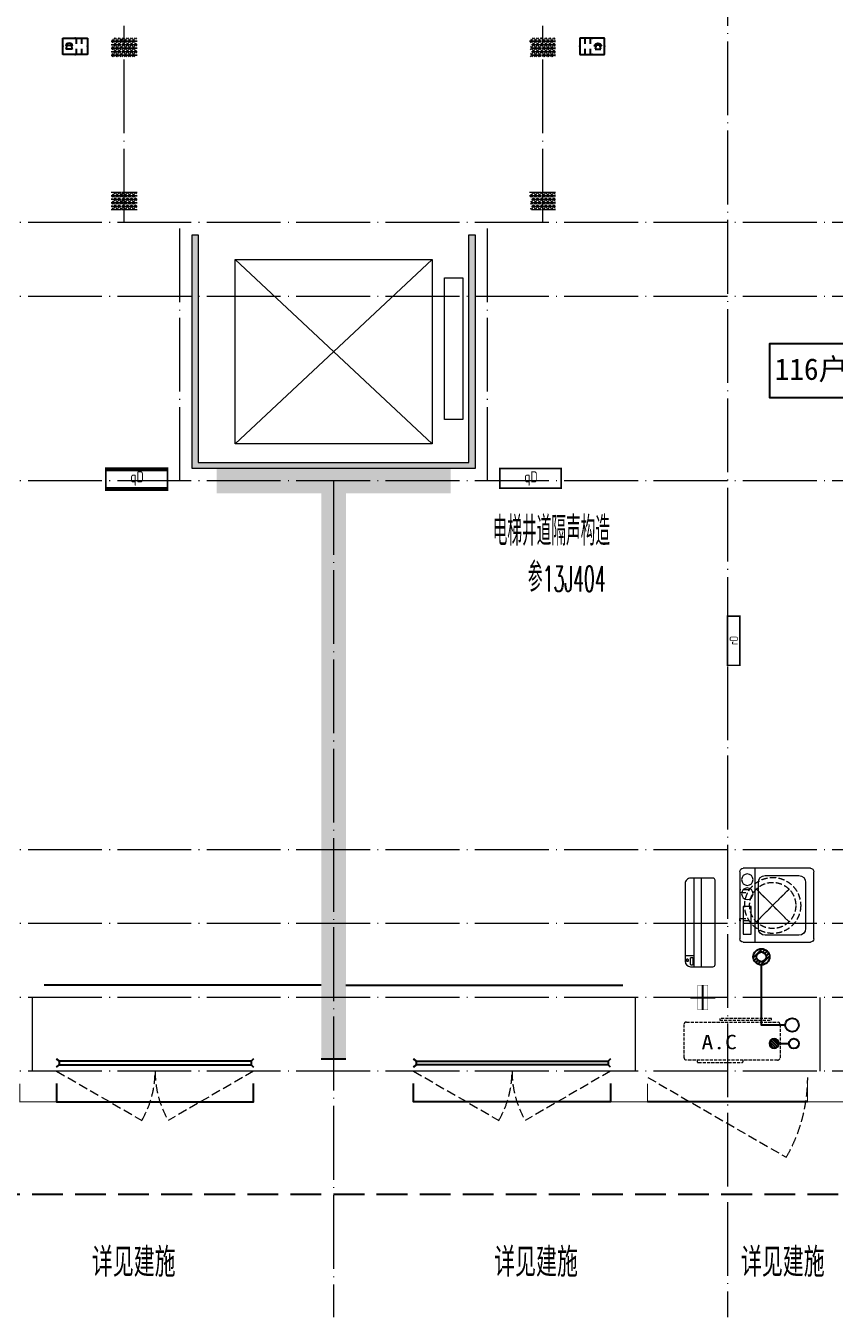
# Model space of a CAD drawing. Extents: x -518115 to 790560, y -210384 to 1628073.
# Drawn here: x 430617 to 437183, y 670657 to 681157 of the extents above; entities that cross this region are included whole.
import ezdxf
from ezdxf.enums import TextEntityAlignment as Align

# ---------------------------------------------------------------- set-up
doc = ezdxf.new("R2010")
doc.units = 0
doc.header["$LTSCALE"] = 1000
doc.header["$MEASUREMENT"] = 0
for name, pattern in [('$1$DASH', [0.35, 0.25, -0.1]), ('DASH', [0.35, 0.25, -0.1]), ('DOTE', [2.4200000000000004, 2, -0.2, 0.02, -0.2])]:
    doc.linetypes.add(name, pattern=pattern)
for name, color, linetype in [('3-栏杆1', 135, 'Continuous'), ('3.5方案汇报，与郭总、侯月琴确定户型_t8$0$2020.03.04 -1安徽标准化洋房户型(UA）_t8_t8$0$看线', 154, 'Continuous'), ('EQUIP-安防', 3, 'Continuous'), ('EQUIP_地漏', 7, 'Continuous'), ('PUB_TEXT', 4, 'Continuous'), ('VPIPE-凝结', 150, 'Continuous'), ('VPIPE-废水', 31, 'Continuous'), ('保温', 6, 'Continuous'), ('卫生间', 6, 'Continuous'), ('机电标识类', 1, 'Continuous'), ('看线', 251, 'Continuous')]:
    doc.layers.add(name, color=color, linetype=linetype)
for name, color, linetype, lineweight in [('3.5方案汇报，与郭总、侯月琴确定户型_t8$0$STAIR', 2, 'Continuous', 18), ('DOTE', 19, 'DOTE', 9), ('EQUIP-消防', 3, 'Continuous', 20), ('LVTRY', 1, 'Continuous', 13), ('WINDOW', 144, 'Continuous', 15), ('填充', 251, 'Continuous', 5), ('平面-空调室内机', 176, 'Continuous', 9), ('平面-空调预留孔', 173, 'Continuous', 15), ('空调', 76, 'Continuous', 13), ('粉刷', 251, 'Continuous', 9)]:
    doc.layers.add(name, color=color, linetype=linetype, lineweight=lineweight)
doc.styles.add('_TCH_AXIS', font='COMPLEX', dxfattribs={"bigfont": 'GBCBIG'})
doc.styles.add('_TCH_DIM', font='SIMPLEX.shx', dxfattribs={"width": 0.7, "bigfont": 'GBCBIG.shx'})
doc.styles.add('_TEL_DIM', font='SIMPLEX', dxfattribs={"width": 0.8, "height": 3.5, "bigfont": 'HZTXT'})
doc.styles.add('房间名称', font='TSSDENG', dxfattribs={"width": 0.8, "bigfont": 'HZTXT'})
doc.styles.add('黑体', font='')
doc.styles.get('黑体').set_extended_font_data('SimHei')
pattern_1 = [(90, (0, 0), (-16.49778, 1.010197673501861e-15), [9.525, -19.05]), (210, (0, 0), (8.248889999999996, -14.28749658604684), [9.525, -19.05]), (150, (5.83238038093927e-16, 9.525), (-8.248890000000003, -14.28749658604684), [9.525, -19.05])]

# ---------------------------------------------------------------- blocks, each defined once
blk = doc.blocks.new('$equip$00002628')
at = {"linetype": 'Continuous'}
for p, q in [((-0.624999999998181, 0.4150000000045111), (0.625000000001819, 0.4150000000045111)), ((-0.624999999998181, -0.4150000000045111), (-0.624999999998181, 0.4150000000045111)), ((-0.4717313354612998, 0.009603462141967611), (-0.4090194958534994, 0.009603462141967611)), ((-0.4457289298279647, -0.1375965378647379), (-0.3945289298262651, 0.05760346212991863)), ((-0.3945289298262651, 0.05760346212991863), (-0.3945289298262651, 0.05760346212991863)), ((-0.3945289298262651, 0.05760346212991863), (-0.2057289298081741, 0.05760346212991863)), ((-0.2057289298081741, 0.05760346212991863), (-0.1545289298064745, -0.1375965378647379)), ((-0.1912383637663879, 0.009603462141967611), (-0.1285265242022433, 0.009603462141967611)), ((0.07074779736467462, 0.1292446097322681), (0.07074779736467462, 0.4150000000045111)), ((0.3500291924156045, 0.1292446097322681), (0.3500291924156045, 0.4150000000045111)), ((0.625000000001819, 0.4150000000045111), (0.625000000001819, -0.4150000000045111)), ((0.625000000001819, -0.4150000000045111), (-0.624999999998181, -0.4150000000045111)), ((-0.1545289298064745, -0.1375965378647379), (-0.4457289298279647, -0.1375965378647379)), ((0.07074779736467462, -0.4150000000045111), (0.07074779736467462, -0.1292446097468201)), ((0.3500291924156045, -0.4150000000045111), (0.3500291924156045, -0.1292446097468201))]:
    blk.add_line(p, q, dxfattribs=at)
at = {"const_width": 0.05}
blk.add_lwpolyline([(-0.624999999998181, 0.4150000000045111), (0.625000000001819, 0.4150000000045111), (0.625000000001819, -0.4150000000045111), (-0.624999999998181, -0.4150000000045111), (-0.624999999998181, 0.4150000000045111), (0.625000000001819, 0.4150000000045111)], dxfattribs=at)
at = {"linetype": 'Continuous'}
blk.add_arc((-0.3001289298244956, -0.01143547351603047), 0.1728873113639825, 6.989740462788838, 173.0102595372112, dxfattribs=at)
for p in [(-0.624999999998181, 0), (1.818989403545856e-12, 0.4150000000045111), (1.818989403545856e-12, -0.4150000000045111), (0.625000000001819, -3.637978807091713e-12)]:
    blk.add_point(p)
at = {"color": 7, "style": '_TEL_DIM', "flags": 1}
blk.add_attdef('A', text='', height=2.5e-05, dxfattribs=at).set_placement((1.818989403545856e-12, 0), align=Align.MIDDLE_CENTER)
blk = doc.blocks.new('GDGRDGDRGDFD')
at = {"layer": 'EQUIP-消防', "const_width": 12.82051282052028}
blk.add_lwpolyline([(136866.5605577994, 335507.811971089), (136366.5605577994, 335507.8119710906), (136366.5605577991, 335347.8119710904), (136866.5605577991, 335347.8119710888)], close=True, dxfattribs=at)
at = {"layer": 'PUB_TEXT', "color": 7, "true_color": 0xffffff, "style": '房间名称', "width": 0.8}
blk.add_text('qD', height=90, dxfattribs=at).set_placement((136565.0499633249, 335395.5346836653))
blk = doc.blocks.new('FSFSFSFSEG')
at = {"layer": 'EQUIP-消防', "const_width": 12.82051282052028}
blk.add_lwpolyline([(136866.5605577994, 335152.5449090759), (136466.5605577994, 335152.5449090774), (136466.5605577991, 335052.5449090772), (136866.5605577991, 335052.5449090757)], close=True, dxfattribs=at)
at = {"layer": 'PUB_TEXT', "color": 7, "true_color": 0xffffff, "style": '房间名称', "width": 0.8}
blk.add_text('rD', height=64.8, dxfattribs=at).set_placement((136633.7425204425, 335069.0046025831))
blk = doc.blocks.new('GHFHFHTFHCSDCS')
blk.add_blockref('GDGRDGDRGDFD', (294900.0178471453, 33215.91286097257))
for name, p, rotation in [('GDGRDGDRGDFD', (298100.9974941605, 33215.50885790785), 0.0001673532306091649), ('FSFSFSFSEG', (771469.123604604, 230657.164233585), 89.99999999297357)]:
    blk.add_blockref(name, p, dxfattribs=dict(rotation=rotation))
at = {"layer": 'EQUIP-安防', "yscale": 160, "zscale": 160}
for p, xscale in [((431016.5794559291, 372157.3248316564), 160), ((435216.5779590498, 372157.3248316564), -160)]:
    blk.add_blockref('$equip$00002628', p, dxfattribs=dict(at, xscale=xscale))
blk = doc.blocks.new('gsergvr')
at = {"layer": '平面-空调预留孔', "linetype": 'DASH', "ltscale": 0.1}
for p, q in [((34075.40689820799, 17176.21177392045), (34075.40689820799, 17166.21177392045)), ((34085.40689820799, 17156.21177392045), (34438.2425664645, 17156.21177392045)), ((34448.2425664645, 17166.21177392045), (34448.2425664645, 17176.21177392045))]:
    blk.add_line(p, q, dxfattribs=at)
blk.add_lwpolyline([(34728.55383313683, 17176.21177392068), (33988.55383313683, 17176.21177392045, -0.414213562373517), (33968.55383313683, 17196.21177392045), (33968.5538331373, 17466.21177392045, -0.414213562372746), (33988.5538331373, 17486.21177392045), (34728.55383313636, 17486.21177392045, -0.4142135623727947), (34748.55383313636, 17466.21177392045), (34748.55383313683, 17196.21177392091, -0.4142135623733224)], format="xyb", close=True, dxfattribs=at)
blk.add_lwpolyline([(34679.34183939642, 17515.32109233934), (34259.5236940319, 17515.32109233934), (34259.5236940319, 17500.20703668251), (34679.34183939642, 17500.20703668251)], close=True, dxfattribs=at)
for centre, start, end in [((34085.40689820799, 17166.21177392045), 180, 270), ((34438.2425664645, 17166.21177392045), 270, 0)]:
    blk.add_arc(centre, 10, start, end, dxfattribs=at)
at = {"layer": '平面-空调预留孔', "color": 251, "linetype": 'DASH', "ltscale": 0.1, "true_color": 0x636466, "style": '黑体', "width": 1.2}
blk.add_text('A.C', height=117.045, dxfattribs=at).set_placement((34110.94965887904, 17264.83656359856))
blk = doc.blocks.new('rtyryrtyeeretee')
at = {"layer": '平面-空调预留孔'}
blk.add_blockref('gsergvr', (635673.4605407391, 326705.7952499206), dxfattribs=at)
blk = doc.blocks.new('GDGDRGDGDRGDR')
blk.add_blockref('rtyryrtyeeretee', (-233678.2818722759, 97240.07148382417))
blk = doc.blocks.new('dnfhfn')
at = {"linetype": '$1$DASH', "ltscale": 0.2}
for p, q in [((101.8984962723892, 495.000031470118, -2.359636360997379e-09), (121.8984962723892, 495.000031470118, -2.359636360997379e-09)), ((101.8984962723892, 417.1853479389541, -2.359636360997379e-09), (101.8984962723892, 495.000031470118, -2.359636360997379e-09)), ((121.8984962723892, 495.000031470118, -2.359636360997379e-09), (121.8984962723892, 429.0058331504954, -2.359636360997379e-09)), ((353.1017998967993, 495.000031470118, -2.359636360997379e-09), (333.1017998967993, 495.000031470118, -2.359636360997379e-09)), ((333.1017998967993, 495.000031470118, -2.359636360997379e-09), (333.1017998967993, 429.0058331504954, -2.359636360997379e-09)), ((353.1017998967993, 417.1853479389541, -2.359636360997379e-09), (353.1017998967993, 495.000031470118, -2.359636360997379e-09))]:
    blk.add_line(p, q, dxfattribs=at)
at = {"linetype": '$1$DASH', "ltscale": 0.2, "elevation": -2.359636360997379e-09}
for points in [[(94.91774319857359, 360.0825529289432), (94.91774319857359, 360.0825529289432), (360.0827860850841, 94.91750992601737), (360.0827860850841, 94.91750992601737)], [(360.0827861726284, 360.0825529010035), (94.91774310916662, 94.91750995395705), (94.91774310916662, 94.91750995395705), (360.0827861726284, 360.0825529010035)]]:
    blk.add_lwpolyline(points, close=True, dxfattribs=at)
at = {"linetype": '$1$DASH', "ltscale": 0.2}
for radius in [227.5000000426377, 187.5000000426377]:
    blk.add_circle((227.5002646408975, 227.5000314274803, -2.359636360997379e-09), radius, dxfattribs=at)
blk = doc.blocks.new('$TwtSys$00000543')
for p, q in [((-93.61191613507253, -8.532828222891112), (8.532828222720127, 93.61191613524352)), ((-8.532828222720127, -93.61191613524352), (93.6119161354145, 8.532828222891112)), ((12.46562189858378, 55.00516585458899), (41.70321270589193, 84.24275666206813)), ((39.88082245889382, 39.88082245889382), (66.46803743171768, 66.46803743154669)), ((55.00516585475998, 12.46562189841279), (84.24275666206813, 41.70321270589193)), ((-84.24275666206813, -41.70321270589193), (-55.00516585475998, -12.46562189841279)), ((-66.46803743308556, -66.46803743308556), (-39.88082245889382, -39.88082245889382)), ((-41.70321270589193, -84.24275666206813), (-12.46562189824181, -55.00516585458899))]:
    blk.add_line(p, q)
for radius in [94, 56.4]:
    blk.add_circle((0, 0), radius)
blk = doc.blocks.new('RECTANG')
for p, q in [((1.00000000000004, 1.00000000000004), (0, 1.00000000000004)), ((0, 1.00000000000004), (0, 0)), ((1.00000000000004, 0), (1.00000000000004, 1.00000000000004)), ((0, 0), (1.00000000000004, 0))]:
    blk.add_line(p, q)
blk = doc.blocks.new('洗衣机')
at = {"layer": 'LVTRY'}
for p, q in [((3790993.746954995, 243444.5237557961), (3790993.746954995, 242899.1124234381)), ((3791567.361739737, 243472.1311109139), (3791020.978428917, 243472.1311109139)), ((3791116.547650196, 243472.1311109139), (3791116.547650196, 242871.5050683203)), ((3791198.977629842, 243412.6941587822), (3791474.884451542, 243412.6941587822)), ((3791594.59321366, 242899.1124234381), (3791594.59321366, 243444.5237557961)), ((3791145.054954439, 242982.4807401235), (3791145.054954439, 243358.0271784722)), ((3791528.807126945, 243358.0271784722), (3791528.807126945, 242982.4807401235)), ((3791020.978428917, 242871.5050683203), (3791567.361739737, 242871.5050683203)), ((3791474.884451542, 242927.8137598135), (3791198.977629842, 242927.8137598135))]:
    blk.add_line(p, q, dxfattribs=at)
at = {"layer": 'LVTRY', "extrusion": (0, 0, -1)}
for centre, major_axis, ratio, start_param, end_param in [((3791020.978428917, 243444.5237557961), (-1.908531711022078e-08, 27.60735511779785), 0.9863847444471043, -1.570796326112996, 7.008549296472211e-10), ((3791055.147302595, 243379.8474220779), (-1.532403957494624e-08, 46.92390957762836), 0.9863847444493448, 3.141592653920872, 9.424777961100459), ((3791198.977629842, 243358.0271784722), (4.764609934498854e-09, 54.66698031005217), 0.9863847444472746, 4.712388980298719, 6.283185307091227), ((3791474.884451542, 243358.0271784722), (-4.76474120185596e-09, 54.66698031005217), 0.9863847444472746, 8.836242848531128e-11, 1.57079632688087), ((3791567.361739737, 243444.5237557961), (-5.264563262736361e-09, 27.60735511779785), 0.9863847444471043, 1.933262439024475e-10, 1.570796326982994), ((3791055.147302595, 243265.6659087724), (-1.532403957494624e-08, 46.92390957762836), 0.9863847444493448, 3.141592653920872, 9.424777961100459), ((3791198.977629842, 242982.4807401235), (-6.265914279833452e-09, 54.66698031005218), 0.9863847444472746, 3.141592653705994, 4.712388980497749), ((3791474.884451542, 242982.4807401235), (6.265651745155644e-09, 54.66698031005217), 0.986384744447275, 1.570796326681842, 3.141592653473596), ((3791020.978428917, 242899.1124234381), (1.908525212675288e-08, 27.60735511779785), 0.9863847444471043, 3.14159265288894, 4.712388979702792), ((3791567.361739737, 242899.1124234381), (5.264433297526799e-09, 27.60735511779784), 0.9863847444471044, 1.570796326606803, 3.141592653396471)]:
    blk.add_ellipse(centre, major_axis=major_axis, ratio=ratio, start_param=start_param, end_param=end_param, dxfattribs=at)
at = {"layer": 'LVTRY', "xscale": 63.25620569481588, "yscale": 224.5369532744355, "zscale": 64.12934308941763, "rotation": 180}
blk.add_blockref('RECTANG', (3791085.200501846, 243162.4333077016), dxfattribs=at)
blk = doc.blocks.new('$TwtSys$00000141')
at = {"color": 1}
for p, q in [((-47.09803151780761, 3.836055847277748), (-5.041545145413693, 45.89254221967349)), ((-47.09803151780761, 3.836055847277748), (-5.041545145413693, 45.89254221967349)), ((-43.60958444554853, -17.52724007043071), (17.52724007042889, 43.60958444554853)), ((-43.60958444554853, -17.52724007043071), (17.52724007042889, 43.60958444554853)), ((-33.23401871576607, -33.23401871577153), (33.23401871576607, 33.23401871576425)), ((-33.23401871576607, -33.23401871576971), (33.23401871576607, 33.23401871576425)), ((-16.17805684451741, -43.53063328177632), (43.79137317708955, 16.43879673983065)), ((-16.17805684451741, -43.53063328177632), (43.79137317708955, 16.43879673983247)), ((5.715553844029273, -46.12975947626182), (46.12974035062325, -5.715572969671484)), ((5.715553844029273, -46.12975947626182), (46.12974035062325, -5.715572969671484))]:
    blk.add_line(p, q, dxfattribs=at)
blk.add_circle((0, -1.818989403545856e-12), 47, dxfattribs=at)
blk.add_circle((0, -1.818989403545856e-12), 47, dxfattribs=at)
blk = doc.blocks.new('ASDFSD')
at = {"layer": '3-栏杆1', "color": 5}
for p, q in [((681762.5879415963, 334937.5442401596), (681742.3193111992, 334955.3318184742)), ((681742.3193111992, 334955.3318184742), (681762.5879414161, 334937.5442403179)), ((683322.0506668226, 334937.5442278689), (683342.3192972196, 334955.3318061834)), ((683342.3192972196, 334955.3318061834), (683322.0506670028, 334937.5442280272)), ((681742.3193347491, 334888.4150854239), (681762.5879414133, 334908.2619604596)), ((681762.5879414161, 334937.5442403179), (681762.5879414133, 334908.2619604596)), ((683322.0506670028, 334937.4781505512), (681762.5879414163, 334937.5226424761)), ((681762.5879414135, 334908.2403724216), (683322.0506670056, 334908.1959003614)), ((683322.0506670028, 334937.5442280272), (683322.0506670056, 334908.2619481689)), ((683322.0506670056, 334908.2619481689), (683342.3192736697, 334888.4150731332)), ((683342.3192736697, 334888.4150731332), (683322.0506670056, 334908.2619481689))]:
    blk.add_line(p, q, dxfattribs=at)
blk = doc.blocks.new('A$C001338C2')
for p, q in [((844.9999883423079, 303.6000072514144), (54.99998834231155, 303.6000543390692)), ((109.0525457565491, 214.7673082745569), (109.0525510513944, 303.6000511174025)), ((-1.49359439092e-05, 248.6000576173246), (-2.84423585981e-05, 22.0000576172315)), ((899.9999715576414, 22.00000397306576), (899.9999850640525, 248.6000039731589)), ((21.99997024633922, 5.63059293199e-05), (877.9999702463392, 5.2843679441e-06))]:
    blk.add_line(p, q)
at = {"lineweight": 5}
for p, q in [((899.9999830474662, 214.7672611304297), (-1.69525337697e-05, 214.7673147745954)), ((899.9999787804518, 143.1781611304468), (-2.12195482163e-05, 143.1782147746126))]:
    blk.add_line(p, q, dxfattribs=at)
for points in [[(73.08482630450817, 275.0144977724194), (56.77886350143308, 275.0144987443309, -0.414213562373095), (51.27886382925863, 280.5144990721565), (51.27886400034913, 283.3844664433818, -0.414213562373095), (56.77886432817468, 288.8844661155563), (73.08482713124977, 288.8844651436448, -0.4142135623732024), (78.58482680342422, 283.3844648158192), (78.58482663233372, 280.5144974445939, -0.414213562373095)], [(89.24090579471158, 226.3562818807586), (22.19125331861505, 226.3562858772129, -0.414213562372504), (16.6912536464406, 231.8562862050385), (16.69125431894281, 243.1390318179401, -0.414213562373095), (22.19125464676836, 248.6390314901146), (89.24090712286488, 248.6390274936603, -0.414213562373095), (94.74090679503934, 243.1390271658347), (94.74090612253713, 231.8562815529331, -0.414213562373095)]]:
    blk.add_lwpolyline(points, format="xyb", close=True)
for centre, radius, start, end in [((54.99998506405609, 248.6000543390692), 55.0000000000001, 89.99999658490542, 179.9999965849054), ((844.9999850640525, 248.6000072514144), 55.0000000000001, 359.9999965849054, 89.99999658490542), ((21.9999715576414, 22.00005630592932), 22.00000000000004, 179.9999965849054, 269.9999965849054), ((877.9999715576414, 22.00000528436794), 22.00000000000004, 269.9999965849054, 359.9999965849054)]:
    blk.add_arc(centre, radius, start, end)
blk = doc.blocks.new('dongkong')
blk.add_wipeout([(-603756.0415179721, 210770.96306340612), (-603756.0415180603, 210570.80961624245), (-603836.0415181214, 210570.80961593534), (-603836.0415181519, 210770.96306307407)])
at = {"layer": '机电标识类', "color": 250, "linetype": 'DASH', "ltscale": 400}
for p, q in [((-603796.0415180789, 210770.9630630909), (-603796.0415180789, 210570.8096162414)), ((-603896.0415180789, 210670.6929921169), (-603696.0415180789, 210670.6929921169))]:
    blk.add_line(p, q, dxfattribs=at)
at = {"layer": '空调', "color": 6, "linetype": 'DASH', "const_width": 2}
blk.add_lwpolyline([(-603756.0415180789, 210770.9630630909), (-603756.0415180789, 210570.8096162414), (-603836.0415180789, 210570.8096162414), (-603836.0415180789, 210770.9630630909)], close=True, dxfattribs=at)
blk = doc.blocks.new('GDFGDGRD')
at = {"layer": '保温', "linetype": 'Continuous', "ltscale": 10}
h = blk.add_hatch(dxfattribs=at)
h.set_pattern_fill('HEX', color=251, scale=10, angle=90, style=0)
h.set_pattern_definition(pattern_1)
h.paths.add_polyline_path([(431316.5779580405, 372073.7248388497), (431516.5779417312, 372073.7248388497), (431516.6768560584, 372223.7247332454), (431316.6768723676, 372223.7249298903)])
h = blk.add_hatch(dxfattribs=at)
h.set_pattern_fill('HEX', color=251, scale=10, angle=90, style=0)
h.set_pattern_definition(pattern_1)
h.paths.add_polyline_path([(434916.579461211, 372073.7248388497), (434716.5794775203, 372073.7248388497), (434716.4805631932, 372223.7247332454), (434916.4805468839, 372223.7249298903)])
h = blk.add_hatch(dxfattribs=at)
h.set_pattern_fill('HEX', color=251, scale=10, angle=90, style=0)
h.set_pattern_definition(pattern_1)
h.paths.add_polyline_path([(431316.5779582471, 370823.724846115), (431516.5779419378, 370823.724846115), (431516.676856265, 370973.7247405107), (431316.6768725742, 370973.7249371556)])
h = blk.add_hatch(dxfattribs=at)
h.set_pattern_fill('HEX', color=251, scale=10, angle=90, style=0)
h.set_pattern_definition(pattern_1)
h.paths.add_polyline_path([(434916.5794610044, 370823.724846115), (434716.5794773137, 370823.724846115), (434716.4805629865, 370973.7247405107), (434916.4805466773, 370973.7249371556)])
h = blk.add_hatch(dxfattribs=at)
h.set_pattern_fill('HEX', color=251, scale=10, angle=90, style=0)
h.set_pattern_definition([(90, (-70765.89117912838, -151624.7360933621), (-16.49778, 1.010197673501861e-15), [9.525, -19.05]), (210, (-70765.89117912838, -151624.7360933621), (8.248889999999996, -14.28749658604684), [9.525, -19.05]), (150, (-70765.89117912838, -151615.2110933621), (-8.248890000000003, -14.28749658604684), [9.525, -19.05])])
h.paths.add_polyline_path([(434066.5790224251, 368523.7248330163), (434066.5789810187, 368723.7248300065), (432166.5783829462, 368723.7248300508), (432166.5784243525, 368523.7248330605)])
h = blk.add_hatch(dxfattribs=at)
h.set_pattern_fill('HEX', color=251, scale=10, angle=90, style=0)
h.set_pattern_definition([(90, (-70765.89117912838, -152124.7360933621), (-16.49778, 1.010197673501861e-15), [9.525, -19.05]), (210, (-70765.89117912838, -152124.7360933621), (8.248889999999996, -14.28749658604684), [9.525, -19.05]), (150, (-70765.89117912838, -152115.2110933621), (-8.248890000000003, -14.28749658604684), [9.525, -19.05])])
h.paths.add_polyline_path([(433016.677671614, 363923.7248245182), (433216.6776553047, 363923.7248245182), (433216.6776158109, 368523.7247332072), (433016.6776321201, 368523.7249298521)])
at = {"layer": '保温', "color": 251, "linetype": 'ByBlock', "ltscale": 10}
blk.add_line((433016.5787096247, 363923.7248245177), (433216.5787096269, 363923.724824505), dxfattribs=at)
blk = doc.blocks.new('A$C148B7D8E')
at = {"layer": '卫生间', "color": 159, "linetype": 'DASH', "true_color": 0x22346e}
blk.add_lwpolyline([(9400.256384514505, 15399.9987027017), (7700.000186217541, 15399.9987034885), (7700.00259226287, 10799.99731380143), (7300.000010908523, 10799.99611648254), (7300.000007618219, 10000.0000001312), (900.0000073142583, 10000.00000001432), (900.000007365481, 9000.024217333877), (-899.9999926876626, 9000.024321453297), (-899.9999969094642, -900.0000000767177), (1750.000030706404, -899.999999850872), (1750.000019971107, -2099.999998709653), (23449.99997818546, -2099.999804583029), (23449.9999782659, -899.9999998953426), (25100.00000309735, -900.0000000060536)], dxfattribs=at)
blk = doc.blocks.new('HFHFTHFD')
at = {"layer": 'DOTE', "linetype": 'DOTE', "ltscale": 0.3}
for p, q in [((436316.361792734, 604548.8100471115), (436316.6001788905, 593448.8100475312)), ((431416.5779594908, 602348.8100463725), (431416.5779592263, 603948.8100463734)), ((434816.5794645891, 602348.8100463725), (434816.5794648536, 603948.8100463734)), ((472616.5787020951, 602348.8100463724), (418616.5787028495, 602348.8100463726)), ((431866.5787074884, 600248.8100463784), (431866.5787075731, 602348.8100463543)), ((434366.5786978334, 600248.8100463304), (434366.5786977486, 602348.8100463543)), ((472616.5787020951, 601748.8100473221), (418616.5787028495, 601748.8100473222)), ((472616.5787020951, 600248.810045596), (418616.5787028495, 600248.8100466327)), ((433116.5787096269, 600248.8100463543), (433116.5787096269, 593448.8100475312)), ((472616.5787020951, 597248.8100389724), (418616.5787028495, 597248.8100389724)), ((472616.5787020951, 596648.8100389723), (418616.5787028495, 596648.8100389723)), ((472616.5787020951, 596048.810047531), (418616.5787028495, 596048.810047531)), ((430666.5829980801, 596048.8100475312), (430666.5958838182, 595448.8100475312)), ((435566.574427765, 596048.8100475312), (435566.5615420268, 595448.8100475312)), ((437066.544361388, 596048.8100475312), (437066.5572471261, 595448.8100475312)), ((472616.5787020951, 595448.810047531), (418616.5787028495, 595448.8100475312))]:
    blk.add_line(p, q, dxfattribs=at)

msp = doc.modelspace()

# ---------------------------------------------------------------- hatches: boundary and pattern name
at = {"layer": '填充'}
h = msp.add_hatch(dxfattribs=at)
h.set_pattern_fill('隔热材料02', color=256, scale=100, style=0)
h.set_pattern_definition([(0, (-741091.8186238902, 68818.54098091682), (0, 50), []), (0, (-741091.8186238902, 68835.20748091687), (0, 50), []), (270, (-741048.0771238902, 68843.83873091685), (50, -9.184850993605149e-15), [5.01775, -44.98225]), (270, (-741085.5358738902, 68843.83873091685), (50, -9.184850993605149e-15), [5.01775, -44.98225]), (90, (-741060.0241238901, 68809.90973091684), (-50, 3.061616997868383e-15), [5.01775, -44.98225]), (90, (-741073.5891238903, 68809.90973091684), (-50, 3.061616997868383e-15), [5.01775, -44.98225]), (180, (-741041.7943738902, 68801.87423091684), (-6.123233995736766e-15, -50), [50.02425, 0.02425]), (135, (-741055.7516238901, 68804.38298091688), (2.775557561562891e-15, 49.99987405109137), [4.268000000000001, -66.44274999999999]), (116.56505, (-741008.76962389, 68807.4009809168), (0.0001128305918363104, 49.99993342107836), [2.804999999999995, -108.9984999999999]), (116.56505, (-741058.76962389, 68807.4009809168), (0.0001128305918363104, 49.99993342107836), [2.804999999999995, -108.9984999999999]), (153.43495, (-741000.73412389, 68801.87423091684), (-0.0001128305918057793, 49.99993342107837), [5.609999999999999, -106.1935]), (153.43495, (-741050.73412389, 68801.87423091684), (-0.0001128305918057793, 49.99993342107837), [5.609999999999999, -106.1935]), (63.43495000000001, (-741010.0241238901, 68814.92748091684), (-0.0001128305918307593, 49.99993342107837), [26.714, -85.0895]), (63.43495000000001, (-741060.0241238901, 68814.92748091684), (-0.0001128305918307593, 49.99993342107837), [26.714, -85.0895]), (116.56505, (-740998.0771238902, 68843.83873091685), (0.0001128305918363104, 49.99993342107836), [2.804999999999995, -108.9984999999999]), (116.56505, (-741048.0771238902, 68843.83873091685), (0.0001128305918363104, 49.99993342107836), [2.804999999999995, -108.9984999999999]), (135, (-741049.3316238902, 68846.34748091688), (2.775557561562891e-15, 49.99987405109137), [4.268000000000001, -66.44274999999999]), (153.43495, (-741002.3496238901, 68849.36548091681), (-0.0001128305918057793, 49.99993342107837), [5.609999999999999, -106.1935]), (153.43495, (-741052.3496238901, 68849.36548091681), (-0.0001128305918057793, 49.99993342107837), [5.609999999999999, -106.1935]), (45, (-741084.2813738901, 68846.34748091688), (0, 49.99987405109137), [4.268000000000001, -66.44274999999999]), (63.43495000000001, (-741035.5358738902, 68843.83873091685), (-0.0001128305918307593, 49.99993342107837), [2.805, -108.9985]), (63.43495000000001, (-741085.5358738902, 68843.83873091685), (-0.0001128305918307593, 49.99993342107837), [2.805, -108.9985]), (26.56505, (-741031.2636238902, 68849.36548091681), (0.0001128305918307593, 49.99993342107837), [5.609999999999999, -106.1935]), (26.56505, (-741081.2636238902, 68849.36548091681), (0.0001128305918307593, 49.99993342107837), [5.609999999999999, -106.1935]), (116.56505, (-741023.5891238903, 68814.92748091684), (0.0001128305918363104, 49.99993342107836), [26.71399999999996, -85.08949999999986]), (116.56505, (-741073.5891238903, 68814.92748091684), (0.0001128305918363104, 49.99993342107836), [26.71399999999996, -85.08949999999986]), (45, (-741077.8613738902, 68804.38298091688), (0, 49.99987405109137), [4.268000000000001, -66.44274999999999]), (63.43495000000001, (-741024.8433738903, 68807.4009809168), (-0.0001128305918307593, 49.99993342107837), [2.805, -108.9985]), (63.43495000000001, (-741074.8433738903, 68807.4009809168), (-0.0001128305918307593, 49.99993342107837), [2.805, -108.9985]), (26.56505, (-741032.8791238901, 68801.87423091684), (0.0001128305918307593, 49.99993342107837), [5.609999999999999, -106.1935]), (26.56505, (-741082.8791238901, 68801.87423091684), (0.0001128305918307593, 49.99993342107837), [5.609999999999999, -106.1935])])
h.paths.add_polyline_path([(434216.5787051426, 679457.1717846309), (434266.5787051426, 679457.1717846292), (434266.5787050746, 677557.1717846091), (431966.5787050648, 677557.171784627), (431966.5787050388, 679457.1717846304), (432016.5787050388, 679457.1717846296), (432016.5787050644, 677607.1717846241), (434216.5787050765, 677607.1717846096)])

# ---------------------------------------------------------------- linework, layer by layer
at = {"color": 1}
msp.add_lwpolyline([(437663.6429196968, 678570.8178642337), (436657.6429196968, 678570.8178642337), (436657.6429196968, 678134.8178642337), (437663.6429196968, 678134.8178642337)], close=True, dxfattribs=at)
at = {"color": 30, "const_width": 8}
for points in [[(430566.5787020557, 672557.1712632077), (430566.5787020557, 672407.1712632077), (430866.5787020557, 672407.1712632077), (430866.5787020595, 672557.171776911)], [(435666.5787080916, 672557.1712632077), (435666.5787080916, 672407.1712632077), (435366.5787080916, 672407.1712632077), (435366.5787080879, 672557.171776911)], [(437266.5787079762, 672557.1712631464), (437266.5787079762, 672407.1712631464), (436966.5787079762, 672407.1712631464), (436966.5787079724, 672557.1717768498)]]:
    msp.add_lwpolyline(points, dxfattribs=at)
at = {"layer": '3.5方案汇报，与郭总、侯月琴确定户型_t8$0$STAIR'}
for p, q in [((432316.5790017139, 679257.1717846186), (433916.5790017144, 677757.17178462)), ((433916.5790017144, 679257.1717846186), (432316.5790017139, 677757.17178462))]:
    msp.add_line(p, q, dxfattribs=at)
for points in [[(432316.5790017139, 677757.17178462), (432316.5790017139, 679257.1717846186), (433916.5790017144, 679257.1717846186), (433916.5790017144, 677757.17178462)], [(434016.5790017046, 677957.1717847355), (434016.5790017046, 679107.171784736), (434166.5790017074, 679107.171784736), (434166.5790017074, 677957.1717847355)]]:
    msp.add_lwpolyline(points, close=True, dxfattribs=at)
at = {"layer": 'WINDOW', "color": 250, "linetype": 'DASH', "ltscale": 0.3}
for points in [[(430866.5787017884, 672657.1717776093), (431559.3990248212, 672257.1717776073, 0.1316524975905399), (431666.5787017945, 672657.171777617)], [(432466.578701801, 672657.1717776093), (431773.758378768, 672257.1717776073, -0.1316524975905399), (431666.5787017945, 672657.171777617)], [(433766.5787174528, 672657.1717776093), (434459.3990404858, 672257.1717776073, 0.1316524975905399), (434566.5787174593, 672657.171777617)], [(435366.5787174654, 672657.1717776093), (434673.7583944326, 672257.1717776073, -0.1316524975905399), (434566.5787174593, 672657.171777617)], [(435668.5025057342, 672607.1717780526), (436794.3355306607, 671957.1717780494, 0.1316524976281984), (436968.5025057149, 672607.1717780574)]]:
    msp.add_lwpolyline(points, format="xyb", dxfattribs=at)
at = {"layer": '填充'}
msp.add_lwpolyline([(434216.5787051426, 679457.1717846309), (434266.5787051426, 679457.1717846292), (434266.5787050746, 677557.1717846091), (431966.5787050648, 677557.171784627), (431966.5787050388, 679457.1717846304), (432016.5787050388, 679457.1717846296), (432016.5787050644, 677607.1717846241), (434216.5787050765, 677607.1717846096)], close=True, dxfattribs=at)
at = {"layer": '看线', "color": 202, "ltscale": 0.5}
for points in [[(430866.5787017512, 672557.1717774995), (430866.5787017512, 672407.1717774995), (432466.5787017754, 672407.1717776265), (432466.5787017768, 672557.1717776007)], [(435366.5787175026, 672557.1717774995), (435366.5787175026, 672407.1717774995), (433766.5787174784, 672407.1717776265), (433766.578717477, 672557.1717776007)], [(436966.5787079762, 672407.1712631416), (435666.5787080916, 672407.1712631416)]]:
    msp.add_lwpolyline(points, dxfattribs=at)

# ---------------------------------------------------------------- block references
for name, p in [('GHFHFHTFHCSDCS', (2.246815711259842e-08, 308833.4469530944)), ('GDGDRGDGDRGDR', (2.246815711259842e-08, 231625.0852148208))]:
    msp.add_blockref(name, p)

# ---------------------------------------------------------------- texts
at = {"color": 1, "style": '黑体'}
msp.add_text('116户型', height=175, dxfattribs=at).set_placement((436699.8831607973, 678278.6307486704))
at = {"layer": 'PUB_TEXT', "color": 3, "style": '_TCH_DIM'}
for s, height, width, p in [('电梯井道隔声构造', 236.3120567375886, 0.7, (434409.4441273326, 676931.419778193)), ('参', 236.3120567375886, 0.7, (434695.2079571198, 676556.7053101079)), ('13J404', 208.25, 0.4941176470588236, (434815.6228507368, 676556.7053101079))]:
    msp.add_text(s, height=height, dxfattribs=dict(at, width=width)).set_placement(p)
at = {"layer": 'PUB_TEXT', "style": '_TCH_AXIS'}
for p in [(431152.6700107245, 670985.6466194021), (434421.0725149572, 670985.6466194021), (436425.9125938563, 670985.6535596129)]:
    msp.add_text('详见建施', height=236.3120567375886, dxfattribs=at).set_placement(p)

# ---------------------------------------------------------------- next in the draw order: linework, layer by layer
at = {"layer": '3.5方案汇报，与郭总、侯月琴确定户型_t8$0$2020.03.04 -1安徽标准化洋房户型(UA）_t8_t8$0$看线', "ltscale": 10}
for p, q in [((433016.578702177, 673357.1717766009), (430766.5787018576, 673357.1717766367)), ((433216.5787125238, 673357.1717766009), (435466.5787128432, 673357.1717766367))]:
    msp.add_line(p, q, dxfattribs=at)
at = {"layer": 'VPIPE-凝结', "ltscale": 0.1}
for points in [[(436786.5787170605, 673032.1717846678), (436592.4753915434, 673032.1717846681), (436592.4753915443, 673521.3717848299)], [(436734.1787172802, 672882.1717751703), (436816.5787170605, 672882.1717769706)]]:
    msp.add_lwpolyline(points, dxfattribs=at)
at = {"layer": 'VPIPE-凝结'}
msp.add_circle((436856.5787170605, 672882.1717769706), 40, dxfattribs=at)
at = {"layer": 'VPIPE-废水'}
msp.add_circle((436841.5787170605, 673032.1717769707), 55, dxfattribs=at)

# ---------------------------------------------------------------- next in the draw order: block references
msp.add_blockref('ASDFSD', (-250875.7406094485, 337801.8399585626))
at = {"xscale": -1}
msp.add_blockref('ASDFSD', (1117108.898028702, 337801.8399585626), dxfattribs=at)
at = {"layer": 'EQUIP_地漏', "xscale": 0.7000000000000001, "yscale": 0.7000000000000001, "zscale": 0.7000000000000001}
msp.add_blockref('$TwtSys$00000543', (436592.4753915443, 673587.1717848298), dxfattribs=at)
at = {"layer": 'EQUIP_地漏', "xscale": 0.8, "yscale": -0.8, "zscale": 0.8, "rotation": 179.999999999993}
msp.add_blockref('$TwtSys$00000141', (436696.5787172801, 672882.1717751704), dxfattribs=at)
at = {"layer": '平面-空调室内机', "ltscale": 0.3, "xscale": -1, "rotation": 180}
msp.add_blockref('dongkong', (1039912.523555235, 883927.9813932157), dxfattribs=at)
at = {"layer": '平面-空调预留孔', "xscale": 0.800000000046565, "yscale": 0.800000000046565, "zscale": 0.800000000046565, "rotation": 90.00000023343017}
msp.add_blockref('A$C001338C2', (436216.3873705684, 673507.1718147299), dxfattribs=at)
at = {"layer": '平面-空调预留孔', "rotation": 89.99999999999304}
msp.add_blockref('dnfhfn', (436911.6754228041, 673777.5182935445, 2.359636360997379e-09), dxfattribs=at)
at = {"layer": '粉刷'}
msp.add_blockref('洗衣机', (-3354577.168237742, 430834.7706033572), dxfattribs=at)

# ---------------------------------------------------------------- next in the draw order: block references
for name, p in [('HFHFTHFD', (2.246815711259842e-08, 77208.36173827358)), ('A$C148B7D8E', (420516.5787027975, 673757.1717769797)), ('GDFGDGRD', (0, 308833.4469530943))]:
    msp.add_blockref(name, p)

doc.saveas('drawing.dxf')
